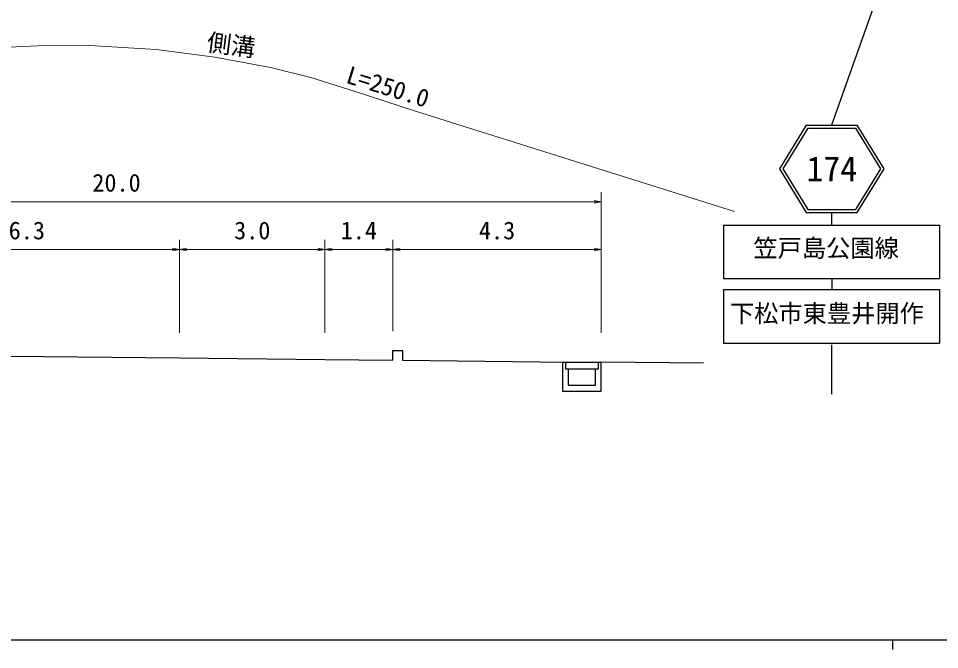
# Model space of a CAD drawing. Units: millimetres at full size, sheet at 1:1000, with parts at other scales. Extents: x 40000 to 680000, y 20000 to 380000.
# Drawn here: x 177840 to 272846, y 204000 to 269085 of the extents above; entities that cross this region are included whole.
import ezdxf
from ezdxf.enums import TextEntityAlignment as Align

# ---------------------------------------------------------------- set-up
doc = ezdxf.new("R2010")
doc.units = ezdxf.units.MM
doc.header["$LTSCALE"] = 1000
for name, color, linetype, lineweight in [('M-BGD', 7, 'Continuous', 25), ('M-STR-HTXT', 7, 'Continuous', 13), ('M-STR-STRC', 7, 'Continuous', 25), ('M-TTL-BAND', 7, 'Continuous', 25)]:
    doc.layers.add(name, color=color, linetype=linetype, lineweight=lineweight)
doc.styles.add('ＭＳ ゴシック', font='')
doc.styles.get('ＭＳ ゴシック').set_extended_font_data('MS Gothic')

# ---------------------------------------------------------------- blocks, each defined once
blk = doc.blocks.new('open_arrow')
at = {"color": 0, "linetype": 'Continuous', "lineweight": -2}
blk.add_lwpolyline([(7.5, 1.25), (0, 0), (7.5, -1.25)], dxfattribs=at)

msp = doc.modelspace()

# ---------------------------------------------------------------- linework, layer by layer
at = {"layer": 'M-BGD'}
for p, q in [((217456, 233830), (234456, 233652)), ((233956, 233652), (237956, 233652)), ((234256, 233652), (234256, 232952)), ((234256, 232952), (237656, 232952)), ((237656, 232952), (237656, 233652)), ((237956, 233657), (248483, 233559))]:
    msp.add_line(p, q, dxfattribs=at)
for points in [[(216456, 233841), (216456, 234830), (217456, 234830), (217456, 233830)], [(155956, 234473), (162956, 234400), (194456, 234071), (209456, 233914), (216456, 233841)], [(233956, 233652), (233956, 230652), (237956, 230652), (237956, 233652)], [(234556, 232952), (234556, 231252), (237356, 231252), (237356, 232952)]]:
    msp.add_lwpolyline(points, dxfattribs=at)
at = {"layer": 'M-STR-HTXT'}
for p, q in [((237956, 236662), (237956, 251176)), ((237956, 250176), (137956, 250176)), ((194456, 236662), (194456, 246257)), ((209456, 236662), (209456, 246257)), ((216456, 236830), (216456, 246257)), ((162956, 245257), (194456, 245257)), ((194456, 245257), (209456, 245257)), ((209456, 245257), (216456, 245257)), ((216456, 245257), (237956, 245257))]:
    msp.add_line(p, q, dxfattribs=at)
msp.add_lwpolyline([(95156, 231987), (140088, 257001), (147046, 259905), (154556, 262407), (161415, 264160), (166539, 265066), (173939, 265970), (179797, 266261), (185185, 266283), (192056, 265864), (198097, 265091), (203853, 264014), (208006, 262988), (212473, 261594), (218779, 259518), (251711, 249164)], dxfattribs=at)
at = {"layer": 'M-STR-STRC'}
for p, q in [((269923, 281236), (261700, 258075)), ((259091, 258075), (256327, 253575)), ((259259, 257775), (256679, 253575)), ((259091, 258075), (264363, 258075)), ((259259, 257775), (264196, 257775)), ((266775, 253575), (264196, 257775)), ((267127, 253575), (264363, 258075)), ((256327, 253575), (259091, 249075)), ((256679, 253575), (259259, 249375)), ((264196, 249375), (266775, 253575)), ((264363, 249075), (267127, 253575)), ((259091, 249075), (264363, 249075)), ((259259, 249375), (264196, 249375)), ((261727, 247774), (261727, 249075)), ((250576, 247778), (272823, 247778)), ((250576, 247778), (250576, 242270)), ((272823, 247778), (272823, 242270)), ((250576, 242270), (272823, 242270)), ((261727, 242270), (261727, 241119)), ((250576, 241119), (272823, 241119)), ((250576, 241119), (250576, 235611)), ((272823, 241119), (272823, 235611)), ((250576, 235611), (272823, 235611)), ((261727, 230354), (261727, 235428))]:
    msp.add_line(p, q, dxfattribs=at)
at = {"layer": 'M-TTL-BAND'}
for p, q in [((40000, 205000), (579000, 205000)), ((268000, 205000), (268000, 204000))]:
    msp.add_line(p, q, dxfattribs=at)

# ---------------------------------------------------------------- block references
at = {"layer": 'M-STR-HTXT', "xscale": 100, "yscale": 100, "rotation": 180}
for p in [(237956, 250176), (194456, 245257), (209456, 245257), (216456, 245257), (237956, 245257)]:
    msp.add_blockref('open_arrow', p, dxfattribs=at)
at = {"layer": 'M-STR-HTXT', "xscale": 100, "yscale": 100}
for p in [(194456, 245257), (209456, 245257), (216456, 245257)]:
    msp.add_blockref('open_arrow', p, dxfattribs=at)

# ---------------------------------------------------------------- texts
at = {"layer": 'M-STR-HTXT', "style": 'ＭＳ ゴシック'}
for s, rotation, p in [('側溝', 352.713, (197121, 265216)), ('L=250.0', 342.667, (211351, 261944))]:
    msp.add_text(s, height=1833, rotation=rotation, dxfattribs=at).set_placement(p, align=Align.BOTTOM_LEFT)
for s, p in [('20.0', (187956, 250676)), ('6.3', (178706, 245757)), ('3.0', (201956, 245757)), ('1.4', (212956, 245757)), ('4.3', (227206, 245757))]:
    msp.add_text(s, height=1833, dxfattribs=at).set_placement(p, align=Align.BOTTOM_CENTER)
at = {"layer": 'M-STR-STRC', "style": 'ＭＳ ゴシック'}
msp.add_text('174', height=2566, dxfattribs=at).set_placement((261727, 253575), align=Align.MIDDLE_CENTER)
for s, p in [('笠戸島公園線', (253646, 243941)), ('下松市東豊井開作', (251222, 237203))]:
    msp.add_text(s, height=1833, dxfattribs=at).set_placement(p, align=Align.BOTTOM_LEFT)

doc.saveas('drawing.dxf')
